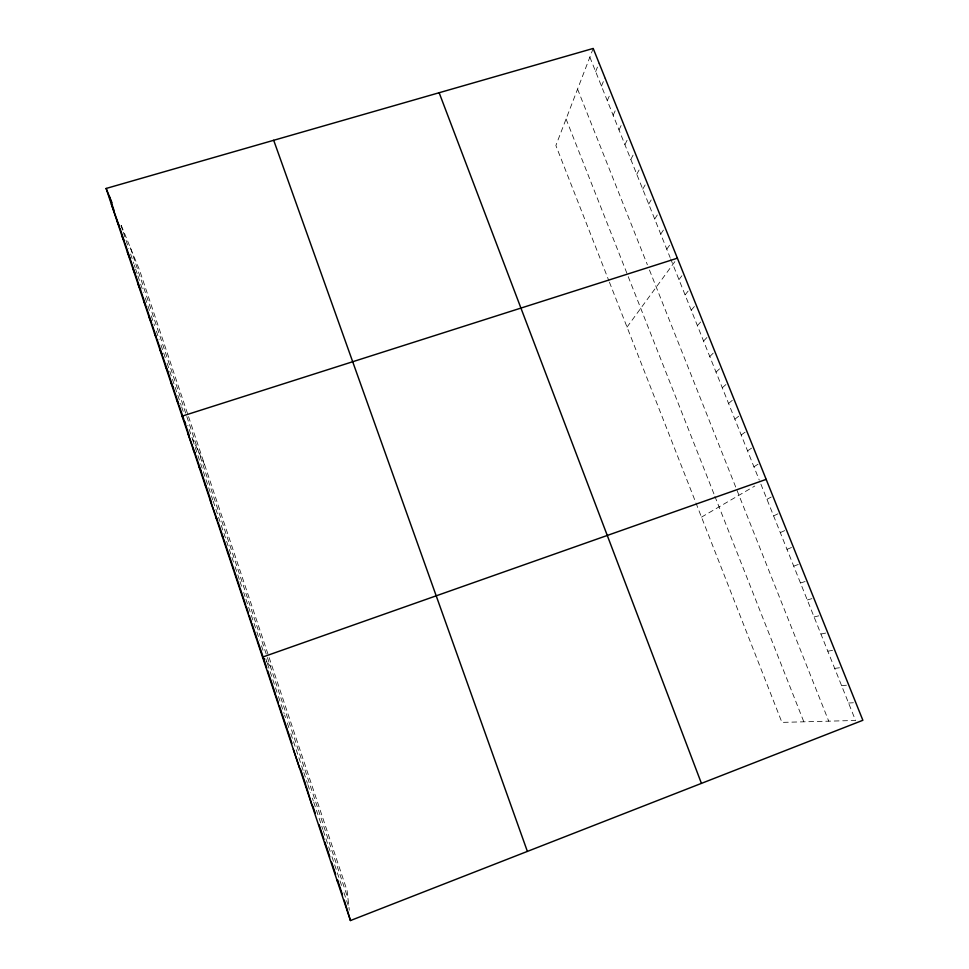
<?xml version="1.0" encoding="UTF-8"?>
<svg xmlns="http://www.w3.org/2000/svg" width="969" height="969" viewBox="0 0 969 969"><rect width="100%" height="100%" fill="white"/><g stroke="black" fill="none" stroke-linecap="round" stroke-linejoin="round"><path stroke-width="0.73" stroke-dasharray="4.84 3.63" d="M593.198 48.45L555.879 145.52L608.944 280.937M595.644 71.597L599.072 63.07M601.458 86.096L604.959 77.75M607.284 100.655L610.276 93.836M613.135 115.263L616.805 107.256M619.009 129.931L622.764 122.094M624.908 144.647L628.736 136.992M630.819 159.425L634.743 151.939M636.754 174.25L640.763 166.947M642.726 189.137L646.808 182.015M648.709 204.071L652.876 197.131M654.705 219.067L658.968 212.308M660.737 234.11L665.085 227.545M666.793 249.215L671.226 242.831M627.028 327.098L676.628 259.22M678.954 279.605L683.569 273.597M685.071 294.879L689.783 289.065M691.224 310.213L696.021 304.593M697.389 325.608L702.271 320.17M703.567 341.052L708.557 335.819M709.78 356.568L714.856 351.529M716.018 372.132L721.19 367.287M722.28 387.757L727.537 383.118M728.567 403.443L733.921 399.01M734.865 419.189L740.316 414.962M741.2 434.996L746.748 430.963M747.559 450.864L753.192 447.048M753.943 466.792L759.672 463.182M701.495 517.131L754.79 486.026M766.964 499.326L772.899 496.14M773.613 515.932L779.657 512.964M780.299 532.599L786.44 529.849M786.998 549.338L793.248 546.807M793.732 566.138L800.079 563.837M800.491 583.011L806.947 580.94M807.274 599.956L813.839 598.103M814.081 616.962L820.755 615.351M820.925 634.041L827.708 632.66M827.792 651.18L834.684 650.042M834.684 668.404L841.686 667.484M841.613 685.689L848.723 685.01M848.565 703.046L855.784 702.61M266.136 661.258L266.972 662.227L265.591 658.096M267.65 663.002L273.028 669.191M204.653 464.781L191.62 436.668L187.816 425.282M121.234 225.389L139.488 269.963L188.071 415.216M589.855 57.147L670.1 257.488M670.657 258.868L759.272 480.115M760.895 484.161L855.542 720.464L781.935 722.389L609.453 282.245M577.572 89.1L647.377 264.779M649.46 270.012L828.737 721.166M566.066 119.017L627.694 275.257M628.227 276.625L714.371 495.014M714.892 496.334L803.834 721.82M188.543 416.622L347.084 890.596L349.3 910.23M130.44 247.858L186.375 415.18M186.823 416.525L347.992 898.638M121.077 225.486L122.881 230.913M123.342 232.257L125.146 237.684M126.055 240.409L128.792 248.573M130.609 254.011L133.795 263.58M134.255 264.937L135.163 267.674M135.624 269.043L137.453 274.53M137.913 275.899L140.202 282.754M140.662 284.123L143.424 292.384M145.265 297.883L150.34 313.072M151.261 315.846L154.507 325.548M156.36 331.107L159.146 339.453M161.011 345.025L165.675 358.99M167.08 363.193L181.191 405.417M181.663 406.835L183.553 412.515M192.577 439.526L212.744 499.883M213.192 501.215L234.183 564.067M235.092 566.768L239.597 580.274M240.046 581.63L241.862 587.044M243.679 592.471L245.036 596.541M245.944 599.254L255.961 629.256M256.882 631.994L259.631 640.218M261.46 645.705L263.302 651.216M267.456 663.644L277.933 695.039M278.418 696.469L284.171 713.693M284.607 715.013L285.504 717.678M287.284 722.995L289.949 730.977M290.833 733.654L303.37 771.167M303.818 772.511L307.415 783.279M307.876 784.636L310.577 792.751M312.381 798.153L313.29 800.854M313.738 802.211L322.834 829.416M323.283 830.772L331.047 854.016M331.967 856.766L342.093 887.071M343.934 892.594L349.034 907.844"/><path stroke-width="1.45" d="M324.785 843.624L324.857 842.037L329.787 856.826M312.115 805.675L306.168 786.053L305.829 786.816M299.566 768.042L293.328 749.352M350.463 920.55L862.87 720.282L593.198 48.45L106.13 188.458L350.463 920.55L344.237 900.104M766.176 479.376L262.538 657.115L264.404 659.259M677.392 258.19L182.111 416.137L183.65 419.444M280.925 712.215L281.628 712.53L279.29 705.541M274.772 693.768L275.559 694.349L269.515 676.241M227.497 552.136L228.938 554.704L223.73 539.115M221.744 534.888L223.258 537.698L218.073 522.17M216.014 517.712L217.601 520.753L210.309 500.61M204.616 483.579L205.779 485.917M198.96 466.622L200.777 470.353M193.315 449.725L195.217 453.686L187.707 432.901M185.612 423.695L184.158 420.546L189.221 435.711M176.54 399.446L178.659 404.085L162.756 356.422M170.992 382.828L173.185 387.685M165.469 366.27L167.734 371.345M159.97 349.785L162.295 355.066L156.881 338.859M154.483 333.36L156.288 337.478M149.02 316.996L151.503 322.713L146.125 306.64M143.582 300.705L145.616 305.453M138.167 284.474L140.784 290.615L135.454 274.663M132.777 268.316L134.921 273.391M127.399 252.219L130.149 258.771L124.868 242.94M122.058 236.182L124.298 241.584M116.716 220.205L119.599 227.17L111.411 204.302M106.13 188.458L112.004 202.824M439.151 92.733L701.423 783.376M273.694 140.287L527.378 851.4M109.134 195.823L113.882 210.043M120.083 228.611L124.383 241.511M130.597 260.092L135.018 273.343M141.232 291.948L145.689 305.296M151.951 324.058L156.433 337.515M179.12 405.454L183.698 419.177M195.677 455.079L205.9 485.687M206.373 487.08L211.508 502.487M229.411 556.121L234.159 570.353M234.643 571.783L239.888 587.493M240.36 588.922L245.629 604.704M246.114 606.134L248.33 612.783M249.215 615.448L251.431 622.098M251.879 623.43L257.233 639.443M257.669 640.788L263.047 656.873M263.495 658.205L266.729 667.92M267.662 670.693L269.043 674.86M276.02 695.754L278.357 702.743M282.1 713.935L287.248 729.391M287.72 730.796L291.96 743.502M300.475 768.986L305.695 784.636M312.854 806.075L315.24 813.245M319.043 824.631L323.961 839.36M331.592 862.204L335.649 874.353M342.432 894.678L337.442 879.755L337.563 881.923"/></g></svg>
